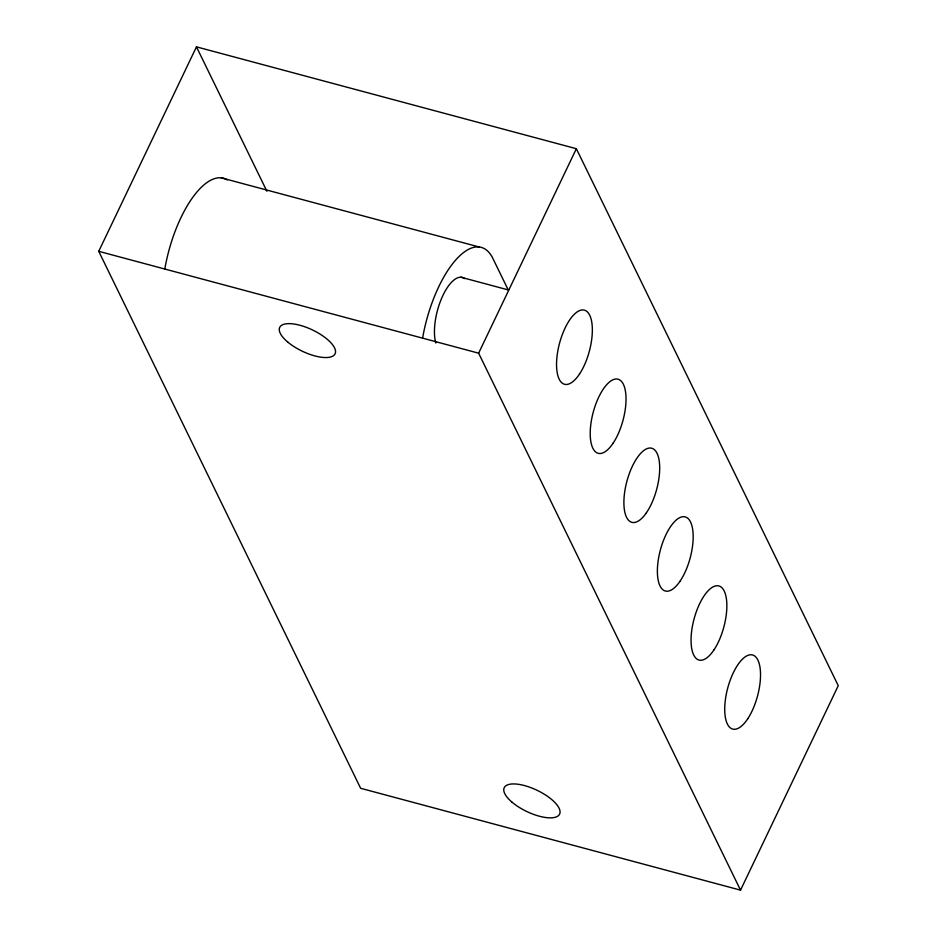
<?xml version="1.0" encoding="UTF-8"?>
<svg xmlns="http://www.w3.org/2000/svg" width="937" height="937" viewBox="0 0 937 937"><rect width="100%" height="100%" fill="white"/><g stroke="black" fill="none" stroke-linecap="round" stroke-linejoin="round"><path stroke-width="1.41" d="M98.736 251.315L196.465 46.85L576.36 148.714L838.264 685.685L740.535 890.15L360.64 788.286L98.736 251.315L478.631 353.179L740.535 890.15M478.631 353.179L576.36 148.714M221.261 177.843L479.041 246.958M460.887 277.211L508.615 290.013M508.182 289.838L493.471 259.678A84.377 33.943 -75 0 0 456.249 259.397A84.377 33.943 -75 0 0 422.575 338.257M196.465 46.85L266.904 191.265M164.783 269.13A84.377 33.943 -75 0 1 227.269 179.927M435.799 343.024A38.358 15.425 -75 0 1 442.205 296.994A38.358 15.425 -75 0 1 464.67 278.652M287.846 342.146A30.687 11.794 25.5 0 0 334.708 354.467A30.687 11.794 25.5 0 0 299.629 325.186A30.687 11.794 25.5 0 0 287.846 342.146M512.141 802.271A30.687 11.794 25.5 0 0 559.143 814.874A30.687 11.794 25.5 0 0 524.415 785.557A30.687 11.794 25.5 0 0 512.141 802.271M747.714 718.82A38.358 15.425 -75 0 0 754.953 656.205A38.358 15.425 -75 0 0 725.215 701.063A38.358 15.425 -75 0 0 747.714 718.82M714.041 649.786A38.358 15.425 -75 0 0 721.279 587.171A38.358 15.425 -75 0 0 691.541 632.018A38.358 15.425 -75 0 0 714.041 649.786M680.367 580.741A38.358 15.425 -75 0 0 687.606 518.126A38.358 15.425 -75 0 0 657.868 562.985A38.358 15.425 -75 0 0 680.367 580.741M646.155 513.136A38.358 15.425 -75 0 0 654.658 449.924A38.358 15.425 -75 0 0 624.569 492.815A38.358 15.425 -75 0 0 646.155 513.136M579.534 374.004A38.358 15.425 -75 0 0 586.785 311.389A38.358 15.425 -75 0 0 557.035 356.247A38.358 15.425 -75 0 0 579.534 374.004M613.208 443.049A38.358 15.425 -75 0 0 620.458 380.434A38.358 15.425 -75 0 0 590.708 425.281A38.358 15.425 -75 0 0 613.208 443.049"/></g></svg>
